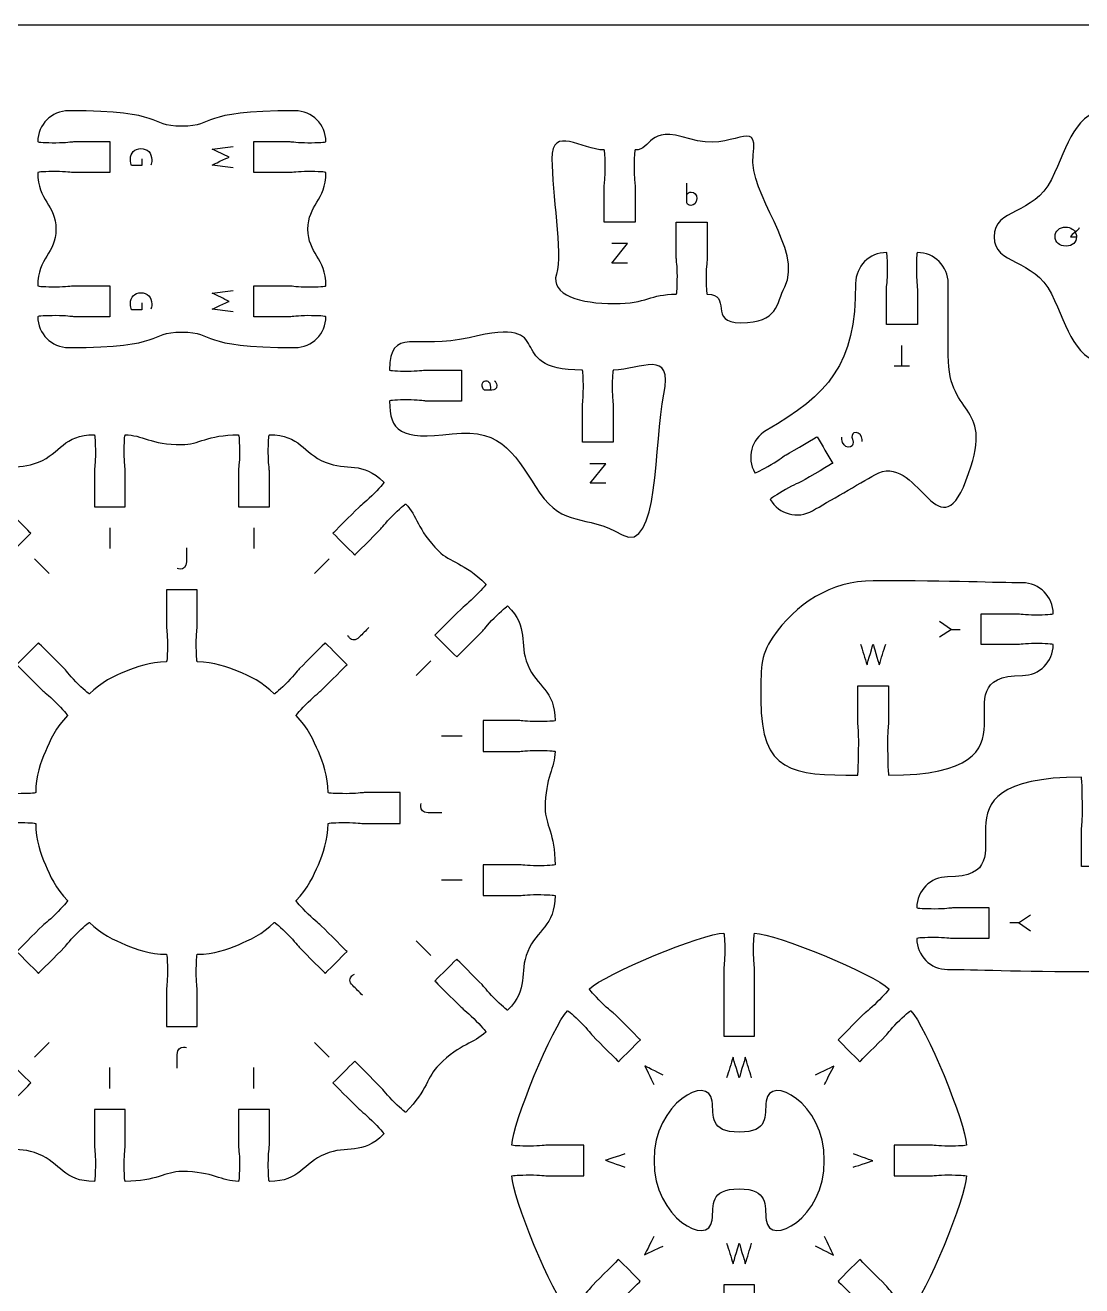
# Model space of a CAD drawing. Extents: x 0 to 300, y 0 to 300.
# Drawn here: x 135.1 to 237.7, y 177.7 to 300.1 of the extents above; entities that cross this region are included whole.
import ezdxf

# ---------------------------------------------------------------- set-up
doc = ezdxf.new("R2010")
doc.units = 0
doc.header["$MEASUREMENT"] = 0
doc.layers.add('DEFAULT', color=7, linetype='CONTINUOUS')

msp = doc.modelspace()

# ---------------------------------------------------------------- linework, layer by layer
at = {"layer": 'DEFAULT', "color": 250}
for points in [[(193.58, 276.98), (192.06, 276.98), (193.58, 278.89), (192.05, 278.89)], [(220.23, 266.97), (220.23, 268.99)], [(220.98, 266.97), (219.48, 266.97)], [(191.45, 255.61), (189.93, 255.61), (191.45, 257.51), (189.92, 257.51)], [(143.27, 251.29), (143.27, 249.27)], [(157.27, 251.29), (157.27, 249.27)], [(135.96, 248.26), (137.39, 246.83)], [(164.57, 248.26), (163.15, 246.83)], [(223.88, 242.23), (225.04, 241.42), (225.9, 241.42)], [(225.04, 241.42), (223.88, 240.65)], [(174.47, 238.36), (173.04, 236.93)], [(177.5, 231.06), (175.48, 231.06)], [(177.5, 217.06), (175.48, 217.06)], [(231.56, 212.9), (232.72, 213.68)], [(232.72, 212.1), (231.56, 212.9), (230.7, 212.9)], [(174.47, 209.75), (173.04, 211.18)], [(135.96, 199.86), (137.39, 201.28)], [(164.57, 199.86), (163.15, 201.28)], [(143.27, 196.83), (143.27, 198.85)], [(157.27, 196.83), (157.27, 198.85)]]:
    msp.add_lwpolyline(points, dxfattribs=at)
at = {"layer": 'DEFAULT', "color": 1}
for points, knots in [([(295, 0.1), (198.33, 0.1), (101.67, 0.1), (5, 0.1), (2.25, 0.1), (0, 2.35), (0, 5.1), (0, 101.77), (0, 198.43), (0, 295.1), (0, 297.85), (2.25, 300.1), (5, 300.1), (101.67, 300.1), (198.33, 300.1), (295, 300.1), (297.75, 300.1), (300, 297.85), (300, 295.1), (300, 198.43), (300, 101.77), (300, 5.1), (300, 2.35), (297.75, 0.1), (295, 0.1)], [0, 0, 0, 0, 822.047, 822.047, 822.047, 823.047, 823.047, 823.047, 1645.094, 1645.094, 1645.094, 1646.094, 1646.094, 1646.094, 2468.141, 2468.141, 2468.141, 2469.141, 2469.141, 2469.141, 3291.188, 3291.188, 3291.188, 3292.188, 3292.188, 3292.188, 3292.188]), ([(246.44, 287.51), (249.6, 285.77), (246.32, 283.75), (246.32, 281.06), (246.32, 281.01), (245.54, 280.96), (244.57, 280.96), (243.61, 280.96), (243, 281.06), (242.82, 281.06), (241.66, 281.06), (240.49, 281.06), (239.32, 281.06), (239.32, 280.06), (239.32, 279.06), (239.32, 278.06), (240.49, 278.06), (241.66, 278.06), (242.82, 278.06), (243, 278.06), (243.61, 278.16), (244.57, 278.16), (245.54, 278.16), (246.32, 278.12), (246.32, 278.06), (246.32, 275.37), (249.6, 273.36), (246.44, 271.61), (243.29, 269.87), (244.87, 266.47), (240.83, 266.97), (236.8, 267.47), (236.48, 270.53), (234.76, 274.02), (233.04, 277.51), (229.18, 276.76), (229.18, 279.56), (229.18, 282.36), (233.04, 281.62), (234.76, 285.1), (236.48, 288.59), (236.8, 291.66), (240.83, 292.16), (244.87, 292.65), (243.29, 289.25), (246.44, 287.51)], [1, 1, 1, 1, 2, 2, 2, 3, 3, 3, 4, 4, 4, 13.92, 13.92, 13.92, 22.42, 22.42, 22.42, 32.34, 32.34, 32.34, 33.34, 33.34, 33.34, 34.34, 34.34, 34.34, 35.34, 35.34, 35.34, 36.34, 36.34, 36.34, 37.34, 37.34, 37.34, 38.34, 38.34, 38.34, 39.34, 39.34, 39.34, 40.34, 40.34, 40.34, 41.34, 41.34, 41.34, 41.34]), ([(139.27, 268.79), (137.61, 268.79), (136.27, 270.13), (136.27, 271.79), (136.27, 271.84), (137.05, 271.89), (138.02, 271.89), (138.99, 271.89), (139.6, 271.79), (139.77, 271.79), (140.94, 271.79), (142.11, 271.79), (143.27, 271.79), (143.27, 272.79), (143.27, 273.79), (143.27, 274.79), (142.11, 274.79), (140.94, 274.79), (139.77, 274.79), (139.6, 274.79), (138.99, 274.69), (138.02, 274.69), (137.05, 274.69), (136.27, 274.74), (136.27, 274.79), (136.27, 277.54), (138.03, 277.92), (138.03, 280.29), (138.03, 282.66), (136.27, 283.04), (136.27, 285.79), (136.27, 285.84), (137.05, 285.89), (138.02, 285.89), (138.99, 285.89), (139.6, 285.79), (139.77, 285.79), (140.94, 285.79), (142.11, 285.79), (143.27, 285.79), (143.27, 286.79), (143.27, 287.79), (143.27, 288.79), (142.11, 288.79), (140.94, 288.79), (139.77, 288.79), (139.6, 288.79), (138.99, 288.69), (138.02, 288.69), (137.05, 288.69), (136.27, 288.73), (136.27, 288.79), (136.27, 290.45), (137.61, 291.79), (139.27, 291.79), (149, 291.79), (146.77, 290.29), (150.27, 290.29), (153.77, 290.29), (151.54, 291.79), (161.27, 291.79), (162.93, 291.79), (164.27, 290.45), (164.27, 288.79), (164.27, 288.73), (163.49, 288.69), (162.52, 288.69), (161.55, 288.69), (160.95, 288.79), (160.77, 288.79), (159.6, 288.79), (158.44, 288.79), (157.27, 288.79), (157.27, 287.79), (157.27, 286.79), (157.27, 285.79), (158.44, 285.79), (159.6, 285.79), (160.77, 285.79), (160.95, 285.79), (161.55, 285.89), (162.52, 285.89), (163.49, 285.89), (164.27, 285.84), (164.27, 285.79), (164.27, 283.04), (162.52, 282.66), (162.52, 280.29), (162.52, 277.92), (164.27, 277.54), (164.27, 274.79), (164.27, 274.73), (163.49, 274.68), (162.52, 274.68), (161.55, 274.68), (160.95, 274.79), (160.77, 274.79), (159.6, 274.79), (158.44, 274.79), (157.27, 274.79), (157.27, 273.79), (157.27, 272.78), (157.27, 271.78), (158.44, 271.78), (159.6, 271.78), (160.77, 271.78), (160.95, 271.78), (161.55, 271.89), (162.52, 271.89), (163.49, 271.89), (164.27, 271.84), (164.27, 271.78), (164.27, 270.13), (162.93, 268.79), (161.27, 268.79), (151.54, 268.79), (153.77, 270.29), (150.27, 270.29), (146.77, 270.29), (149, 268.79), (139.27, 268.79)], [1, 1, 1, 1, 2, 2, 2, 3, 3, 3, 4, 4, 4, 13.92, 13.92, 13.92, 22.42, 22.42, 22.42, 32.34, 32.34, 32.34, 33.34, 33.34, 33.34, 34.34, 34.34, 34.34, 35.34, 35.34, 35.34, 36.34, 36.34, 36.34, 37.34, 37.34, 37.34, 38.34, 38.34, 38.34, 48.26, 48.26, 48.26, 56.76, 56.76, 56.76, 66.68, 66.68, 66.68, 67.68, 67.68, 67.68, 68.68, 68.68, 68.68, 69.68, 69.68, 69.68, 70.68, 70.68, 70.68, 71.68, 71.68, 71.68, 72.68, 72.68, 72.68, 73.68, 73.68, 73.68, 74.68, 74.68, 74.68, 84.6, 84.6, 84.6, 93.11, 93.11, 93.11, 103.03, 103.03, 103.03, 104.03, 104.03, 104.03, 105.03, 105.03, 105.03, 106.03, 106.03, 106.03, 107.03, 107.03, 107.03, 108.03, 108.03, 108.03, 109.03, 109.03, 109.03, 118.95, 118.95, 118.95, 127.46, 127.46, 127.46, 137.38, 137.38, 137.38, 138.38, 138.38, 138.38, 139.38, 139.38, 139.38, 140.38, 140.38, 140.38, 141.38, 141.38, 141.38, 142.38, 142.38, 142.38, 142.38]), ([(186.22, 287.13), (186.22, 290.43), (189.13, 287.98), (191.31, 287.98), (191.36, 287.98), (191.41, 287.19), (191.41, 286.23), (191.41, 285.26), (191.31, 284.65), (191.31, 284.48), (191.31, 283.31), (191.31, 282.14), (191.31, 280.98), (192.31, 280.98), (193.31, 280.98), (194.31, 280.98), (194.31, 282.14), (194.31, 283.31), (194.31, 284.48), (194.31, 284.65), (194.21, 285.26), (194.21, 286.23), (194.21, 287.19), (194.25, 287.98), (194.31, 287.98), (196.01, 287.98), (195.38, 290.43), (199.61, 289.06), (203.85, 287.69), (206.28, 291.37), (205.78, 287.51), (205.28, 283.65), (210.67, 278.34), (208.84, 274.68), (208.04, 273.09), (208.21, 271.19), (204.59, 271.19), (201.31, 271.19), (203.8, 273.98), (201.31, 273.98), (201.25, 273.98), (201.21, 274.76), (201.21, 275.73), (201.21, 276.69), (201.31, 277.3), (201.31, 277.48), (201.31, 278.64), (201.31, 279.81), (201.31, 280.98), (200.31, 280.98), (199.31, 280.98), (198.31, 280.98), (198.31, 279.81), (198.31, 278.64), (198.31, 277.48), (198.31, 277.3), (198.41, 276.69), (198.41, 275.73), (198.41, 274.76), (198.37, 273.98), (198.31, 273.98), (195.75, 273.98), (195.51, 273.06), (192.27, 273.06), (189.03, 273.06), (186.04, 273.87), (186.66, 275.93), (187.28, 277.98), (186.22, 283.83), (186.22, 287.13)], [1, 1, 1, 1, 2, 2, 2, 3, 3, 3, 4, 4, 4, 13.92, 13.92, 13.92, 22.42, 22.42, 22.42, 32.34, 32.34, 32.34, 33.34, 33.34, 33.34, 34.34, 34.34, 34.34, 35.34, 35.34, 35.34, 36.34, 36.34, 36.34, 37.34, 37.34, 37.34, 38.34, 38.34, 38.34, 39.34, 39.34, 39.34, 40.34, 40.34, 40.34, 41.34, 41.34, 41.34, 51.26, 51.26, 51.26, 59.77, 59.77, 59.77, 69.69, 69.69, 69.69, 70.69, 70.69, 70.69, 71.69, 71.69, 71.69, 72.69, 72.69, 72.69, 73.69, 73.69, 73.69, 74.69, 74.69, 74.69, 74.69]), ([(221.63, 276.27), (221.63, 277.24), (221.67, 278.02), (221.73, 278.02), (223.38, 278.02), (224.73, 276.68), (224.73, 275.02), (224.73, 272.69), (224.73, 270.36), (224.73, 268.02), (224.73, 261.64), (229.46, 263.64), (226.45, 255.86), (223.72, 248.76), (221.73, 258.83), (217.6, 256.44), (216.09, 255.56), (213.06, 253.81), (211.54, 252.94), (210.11, 252.11), (208.27, 252.6), (207.44, 254.03), (207.41, 254.08), (208.07, 254.51), (208.91, 255), (209.75, 255.48), (210.32, 255.7), (210.47, 255.79), (211.23, 256.22), (213.5, 257.54), (213.5, 257.54), (213, 258.4), (212.5, 259.27), (212, 260.13), (212, 260.13), (209.73, 258.82), (208.97, 258.38), (208.82, 258.3), (208.34, 257.9), (207.51, 257.42), (206.67, 256.94), (205.97, 256.58), (205.94, 256.63), (205.11, 258.07), (205.6, 259.9), (207.04, 260.73), (213.1, 264.23), (215.73, 267.12), (215.73, 275.02), (215.73, 276.68), (217.07, 278.02), (218.73, 278.02), (218.78, 278.02), (218.83, 277.24), (218.83, 276.27), (218.83, 275.31), (218.73, 274.7), (218.73, 274.52), (218.73, 273.36), (218.73, 272.19), (218.73, 271.02), (219.73, 271.02), (220.73, 271.02), (221.73, 271.02), (221.73, 272.19), (221.73, 273.36), (221.73, 274.52), (221.73, 274.7), (221.63, 275.31), (221.63, 276.27)], [1, 1, 1, 1, 2, 2, 2, 3, 3, 3, 22.85, 22.85, 22.85, 23.85, 23.85, 23.85, 24.85, 24.85, 24.85, 25.85, 25.85, 25.85, 26.85, 26.85, 26.85, 27.85, 27.85, 27.85, 28.85, 28.85, 28.85, 29.85, 29.85, 29.85, 38.353952, 38.353952, 38.353952, 39.353952, 39.353952, 39.353952, 40.353952, 40.353952, 40.353952, 41.353952, 41.353952, 41.353952, 42.353952, 42.353952, 42.353952, 43.353952, 43.353952, 43.353952, 44.353952, 44.353952, 44.353952, 45.353952, 45.353952, 45.353952, 46.353952, 46.353952, 46.353952, 56.273952, 56.273952, 56.273952, 64.773952, 64.773952, 64.773952, 74.693952, 74.693952, 74.693952, 75.693952, 75.693952, 75.693952, 75.693952]), ([(197.09, 264.25), (196.15, 259.7), (196.65, 248.56), (193.04, 250.61), (189.43, 252.67), (187.36, 251.3), (185.05, 254.66), (182.75, 258.02), (181.57, 261.07), (176.53, 260.41), (171.48, 259.76), (170.45, 260.7), (170.45, 263.6), (170.45, 263.66), (171.23, 263.71), (172.2, 263.71), (173.16, 263.71), (173.77, 263.6), (173.95, 263.6), (175.11, 263.6), (176.28, 263.6), (177.44, 263.6), (177.44, 264.6), (177.44, 265.61), (177.44, 266.61), (176.28, 266.61), (175.11, 266.61), (173.95, 266.61), (173.77, 266.61), (173.16, 266.5), (172.2, 266.5), (171.23, 266.5), (170.45, 266.55), (170.45, 266.61), (170.45, 270.91), (173.07, 268.53), (178.19, 269.75), (187.4, 271.95), (180.97, 266.61), (189.18, 266.61), (189.24, 266.61), (189.28, 265.82), (189.28, 264.86), (189.28, 263.89), (189.18, 263.28), (189.18, 263.11), (189.18, 261.94), (189.18, 260.77), (189.18, 259.6), (190.18, 259.6), (191.18, 259.6), (192.18, 259.6), (192.18, 260.77), (192.18, 261.94), (192.18, 263.1), (192.18, 263.28), (192.08, 263.89), (192.08, 264.86), (192.08, 265.82), (192.13, 266.61), (192.18, 266.61), (194.86, 266.61), (198.02, 268.79), (197.09, 264.25)], [1, 1, 1, 1, 2, 2, 2, 3, 3, 3, 4, 4, 4, 5, 5, 5, 6, 6, 6, 7, 7, 7, 16.92, 16.92, 16.92, 25.43, 25.43, 25.43, 35.35, 35.35, 35.35, 36.35, 36.35, 36.35, 37.35, 37.35, 37.35, 38.35, 38.35, 38.35, 39.35, 39.35, 39.35, 40.35, 40.35, 40.35, 41.35, 41.35, 41.35, 51.28, 51.28, 51.28, 59.78, 59.78, 59.78, 69.7, 69.7, 69.7, 70.7, 70.7, 70.7, 71.7, 71.7, 71.7, 72.7, 72.7, 72.7, 72.7]), ([(184.78, 229.66), (183.81, 229.66), (183.2, 229.56), (183.03, 229.56), (181.86, 229.56), (180.7, 229.56), (179.53, 229.56), (179.53, 230.56), (179.53, 231.56), (179.53, 232.56), (180.7, 232.56), (181.86, 232.56), (183.03, 232.56), (183.2, 232.56), (183.81, 232.46), (184.78, 232.46), (185.75, 232.46), (186.53, 232.5), (186.53, 232.56), (186.53, 235.56), (184.75, 235.83), (183.87, 237.97), (182.98, 240.12), (184.04, 241.57), (181.92, 243.69), (181.88, 243.73), (181.3, 243.2), (180.61, 242.52), (179.93, 241.84), (179.57, 241.34), (179.45, 241.21), (178.83, 240.59), (176.97, 238.74), (176.97, 238.74), (176.26, 239.44), (175.56, 240.15), (174.85, 240.86), (174.85, 240.86), (176.71, 242.72), (177.33, 243.33), (177.45, 243.46), (177.95, 243.82), (178.63, 244.5), (179.32, 245.19), (179.84, 245.77), (179.8, 245.81), (177.65, 247.96), (176.37, 247.87), (175.23, 249.02), (173.08, 251.17), (173.16, 252.44), (172.02, 253.59), (171.98, 253.63), (171.4, 253.11), (170.71, 252.42), (170.03, 251.74), (169.67, 251.24), (169.54, 251.11), (168.93, 250.5), (167.07, 248.64), (167.07, 248.64), (166.36, 249.35), (165.66, 250.05), (164.95, 250.76), (164.95, 250.76), (166.8, 252.62), (167.42, 253.24), (167.55, 253.36), (168.05, 253.72), (168.73, 254.4), (169.42, 255.08), (169.94, 255.67), (169.9, 255.71), (167.78, 257.83), (166.33, 256.77), (164.19, 257.66), (162.04, 258.54), (161.77, 260.32), (158.77, 260.32), (158.71, 260.32), (158.67, 259.54), (158.67, 258.57), (158.67, 257.6), (158.77, 256.99), (158.77, 256.82), (158.77, 255.65), (158.77, 254.49), (158.77, 253.32), (157.77, 253.32), (156.77, 253.32), (155.77, 253.32), (155.77, 254.49), (155.77, 255.65), (155.77, 256.82), (155.77, 256.99), (155.87, 257.6), (155.87, 258.57), (155.87, 259.54), (155.82, 260.32), (155.77, 260.32), (152.73, 260.32), (151.89, 259.36), (150.27, 259.36), (147.23, 259.36), (146.39, 260.32), (144.77, 260.32), (144.71, 260.32), (144.67, 259.54), (144.67, 258.57), (144.67, 257.6), (144.77, 256.99), (144.77, 256.82), (144.77, 255.65), (144.77, 254.49), (144.77, 253.32), (143.77, 253.32), (142.77, 253.32), (141.77, 253.32), (141.77, 254.49), (141.77, 255.65), (141.77, 256.82), (141.77, 256.99), (141.87, 257.6), (141.87, 258.57), (141.87, 259.54), (141.82, 260.32), (141.77, 260.32), (138.77, 260.32), (138.5, 258.54), (136.35, 257.66), (134.21, 256.77), (132.76, 257.83), (130.64, 255.71), (130.6, 255.67), (131.12, 255.08), (131.81, 254.4), (132.49, 253.72), (132.99, 253.36), (133.12, 253.24), (133.73, 252.62), (135.59, 250.76), (135.59, 250.76), (134.88, 250.05), (134.18, 249.35), (133.47, 248.64), (133.47, 248.64), (131.61, 250.5), (130.99, 251.11), (130.87, 251.24), (130.51, 251.74), (129.83, 252.42), (129.14, 253.11), (128.56, 253.63), (128.52, 253.59), (126.37, 251.44), (126.45, 250.16), (125.31, 249.02), (123.16, 246.87), (121.88, 246.95), (120.74, 245.81), (120.7, 245.77), (121.22, 245.19), (121.9, 244.5), (122.59, 243.82), (123.09, 243.46), (123.21, 243.33), (123.83, 242.72), (125.69, 240.86), (125.69, 240.86), (124.98, 240.15), (124.27, 239.44), (123.57, 238.74), (123.57, 238.74), (121.71, 240.59), (121.09, 241.21), (120.97, 241.34), (120.61, 241.84), (119.93, 242.52), (119.24, 243.2), (118.66, 243.73), (118.62, 243.69), (116.5, 241.57), (117.56, 240.12), (116.67, 237.97), (115.78, 235.83), (114.01, 235.56), (114.01, 232.56), (114.01, 232.5), (114.79, 232.46), (115.76, 232.46), (116.73, 232.46), (117.33, 232.56), (117.51, 232.56), (118.68, 232.56), (119.84, 232.56), (121.01, 232.56), (121.01, 231.56), (121.01, 230.56), (121.01, 229.56), (119.84, 229.56), (118.68, 229.56), (117.51, 229.56), (117.33, 229.56), (116.73, 229.66), (115.76, 229.66), (114.79, 229.66), (114.01, 229.61), (114.01, 229.56), (114.01, 226.52), (114.97, 225.68), (114.97, 224.06), (114.97, 221.02), (114.01, 220.18), (114.01, 218.56), (114.01, 218.5), (114.79, 218.46), (115.76, 218.46), (116.73, 218.46), (117.33, 218.56), (117.51, 218.56), (118.68, 218.56), (119.84, 218.56), (121.01, 218.56), (121.01, 217.56), (121.01, 216.56), (121.01, 215.56), (119.84, 215.56), (118.68, 215.56), (117.51, 215.56), (117.33, 215.56), (116.73, 215.66), (115.76, 215.66), (114.79, 215.66), (114.01, 215.61), (114.01, 215.56), (114.01, 212.56), (115.78, 212.29), (116.67, 210.14), (117.56, 208), (116.5, 206.55), (118.62, 204.43), (118.66, 204.39), (119.24, 204.91), (119.93, 205.6), (120.61, 206.28), (120.97, 206.78), (121.09, 206.91), (121.71, 207.52), (123.57, 209.38), (123.57, 209.38), (124.27, 208.67), (124.98, 207.97), (125.69, 207.26), (125.69, 207.26), (123.83, 205.4), (123.21, 204.78), (123.09, 204.66), (122.59, 204.3), (121.9, 203.62), (121.22, 202.93), (120.7, 202.35), (120.74, 202.31), (122.89, 200.16), (124.16, 200.24), (125.31, 199.1), (127.46, 196.95), (127.37, 195.67), (128.52, 194.53), (128.56, 194.49), (129.14, 195.01), (129.83, 195.69), (130.51, 196.38), (130.87, 196.88), (130.99, 197), (131.61, 197.62), (133.47, 199.48), (133.47, 199.48), (134.18, 198.77), (134.88, 198.06), (135.59, 197.36), (135.59, 197.36), (133.73, 195.5), (133.12, 194.88), (132.99, 194.76), (132.49, 194.4), (131.81, 193.71), (131.12, 193.03), (130.6, 192.45), (130.64, 192.41), (132.76, 190.29), (134.21, 191.35), (136.35, 190.46), (138.5, 189.57), (138.77, 187.8), (141.77, 187.8), (141.82, 187.8), (141.87, 188.58), (141.87, 189.55), (141.87, 190.52), (141.77, 191.12), (141.77, 191.3), (141.77, 192.47), (141.77, 193.63), (141.77, 194.8), (142.77, 194.8), (143.77, 194.8), (144.77, 194.8), (144.77, 193.63), (144.77, 192.47), (144.77, 191.3), (144.77, 191.12), (144.67, 190.52), (144.67, 189.55), (144.67, 188.58), (144.71, 187.8), (144.77, 187.8), (147.81, 187.8), (148.65, 188.76), (150.27, 188.76), (153.31, 188.76), (154.15, 187.8), (155.77, 187.8), (155.82, 187.8), (155.87, 188.58), (155.87, 189.55), (155.87, 190.52), (155.77, 191.12), (155.77, 191.3), (155.77, 192.47), (155.77, 193.63), (155.77, 194.8), (156.77, 194.8), (157.77, 194.8), (158.77, 194.8), (158.77, 193.63), (158.77, 192.47), (158.77, 191.3), (158.77, 191.12), (158.67, 190.52), (158.67, 189.55), (158.67, 188.58), (158.71, 187.8), (158.77, 187.8), (161.77, 187.8), (162.04, 189.57), (164.19, 190.46), (166.33, 191.35), (167.78, 190.29), (169.9, 192.41), (169.94, 192.45), (169.42, 193.03), (168.73, 193.71), (168.05, 194.4), (167.55, 194.76), (167.42, 194.88), (166.81, 195.5), (164.95, 197.36), (164.95, 197.36), (165.66, 198.06), (166.36, 198.77), (167.07, 199.48), (167.07, 199.48), (168.93, 197.62), (169.54, 197), (169.67, 196.88), (170.03, 196.38), (170.71, 195.69), (171.4, 195.01), (171.98, 194.49), (172.02, 194.53), (174.17, 196.68), (174.08, 197.95), (175.23, 199.1), (177.38, 201.25), (178.66, 201.16), (179.8, 202.31), (179.84, 202.35), (179.32, 202.93), (178.63, 203.62), (177.95, 204.3), (177.45, 204.66), (177.33, 204.78), (176.71, 205.4), (174.85, 207.26), (174.85, 207.26), (175.56, 207.97), (176.26, 208.67), (176.97, 209.38), (176.97, 209.38), (178.83, 207.52), (179.45, 206.91), (179.57, 206.78), (179.93, 206.28), (180.61, 205.6), (181.3, 204.91), (181.88, 204.39), (181.92, 204.43), (184.04, 206.55), (182.98, 208), (183.87, 210.14), (184.75, 212.29), (186.53, 212.56), (186.53, 215.56), (186.53, 215.61), (185.75, 215.66), (184.78, 215.66), (183.81, 215.66), (183.2, 215.56), (183.03, 215.56), (181.86, 215.56), (180.7, 215.56), (179.53, 215.56), (179.53, 216.56), (179.53, 217.56), (179.53, 218.56), (180.7, 218.56), (181.86, 218.56), (183.03, 218.56), (183.2, 218.56), (183.81, 218.46), (184.78, 218.46), (185.75, 218.46), (186.53, 218.5), (186.53, 218.56), (186.53, 221.6), (185.57, 222.44), (185.57, 224.06), (185.57, 227.1), (186.53, 227.94), (186.53, 229.56), (186.53, 229.61), (185.75, 229.66), (184.78, 229.66)], [1, 1, 1, 1, 2, 2, 2, 11.92, 11.92, 11.92, 20.42, 20.42, 20.42, 30.34, 30.34, 30.34, 31.34, 31.34, 31.34, 32.34, 32.34, 32.34, 33.34, 33.34, 33.34, 34.34, 34.34, 34.34, 35.34, 35.34, 35.34, 36.34, 36.34, 36.34, 37.34, 37.34, 37.34, 45.839424, 45.839424, 45.839424, 46.839424, 46.839424, 46.839424, 47.839424, 47.839424, 47.839424, 48.839424, 48.839424, 48.839424, 49.839424, 49.839424, 49.839424, 50.839424, 50.839424, 50.839424, 51.839424, 51.839424, 51.839424, 52.839424, 52.839424, 52.839424, 53.839424, 53.839424, 53.839424, 62.345921, 62.345921, 62.345921, 63.345921, 63.345921, 63.345921, 64.345921, 64.345921, 64.345921, 65.345921, 65.345921, 65.345921, 66.345921, 66.345921, 66.345921, 67.345921, 67.345921, 67.345921, 68.345921, 68.345921, 68.345921, 69.345921, 69.345921, 69.345921, 79.265921, 79.265921, 79.265921, 87.765921, 87.765921, 87.765921, 97.685921, 97.685921, 97.685921, 98.685921, 98.685921, 98.685921, 99.685921, 99.685921, 99.685921, 100.685921, 100.685921, 100.685921, 101.685921, 101.685921, 101.685921, 102.685921, 102.685921, 102.685921, 103.685921, 103.685921, 103.685921, 113.605921, 113.605921, 113.605921, 122.105921, 122.105921, 122.105921, 132.025921, 132.025921, 132.025921, 133.025921, 133.025921, 133.025921, 134.025921, 134.025921, 134.025921, 135.025921, 135.025921, 135.025921, 136.025921, 136.025921, 136.025921, 137.025921, 137.025921, 137.025921, 138.025921, 138.025921, 138.025921, 139.025921, 139.025921, 139.025921, 147.525345, 147.525345, 147.525345, 148.525345, 148.525345, 148.525345, 149.525345, 149.525345, 149.525345, 150.525345, 150.525345, 150.525345, 151.525345, 151.525345, 151.525345, 152.525345, 152.525345, 152.525345, 153.525345, 153.525345, 153.525345, 154.525345, 154.525345, 154.525345, 155.525345, 155.525345, 155.525345, 164.031842, 164.031842, 164.031842, 165.031842, 165.031842, 165.031842, 166.031842, 166.031842, 166.031842, 167.031842, 167.031842, 167.031842, 168.031842, 168.031842, 168.031842, 169.031842, 169.031842, 169.031842, 170.031842, 170.031842, 170.031842, 171.031842, 171.031842, 171.031842, 180.951842, 180.951842, 180.951842, 189.451842, 189.451842, 189.451842, 199.371842, 199.371842, 199.371842, 200.371842, 200.371842, 200.371842, 201.371842, 201.371842, 201.371842, 202.371842, 202.371842, 202.371842, 203.371842, 203.371842, 203.371842, 204.371842, 204.371842, 204.371842, 205.371842, 205.371842, 205.371842, 215.291842, 215.291842, 215.291842, 223.801842, 223.801842, 223.801842, 233.721842, 233.721842, 233.721842, 234.721842, 234.721842, 234.721842, 235.721842, 235.721842, 235.721842, 236.721842, 236.721842, 236.721842, 237.721842, 237.721842, 237.721842, 238.721842, 238.721842, 238.721842, 239.721842, 239.721842, 239.721842, 240.721842, 240.721842, 240.721842, 249.22834, 249.22834, 249.22834, 250.22834, 250.22834, 250.22834, 251.22834, 251.22834, 251.22834, 252.22834, 252.22834, 252.22834, 253.22834, 253.22834, 253.22834, 254.22834, 254.22834, 254.22834, 255.22834, 255.22834, 255.22834, 256.22834, 256.22834, 256.22834, 257.22834, 257.22834, 257.22834, 265.734837, 265.734837, 265.734837, 266.734837, 266.734837, 266.734837, 267.734837, 267.734837, 267.734837, 268.734837, 268.734837, 268.734837, 269.734837, 269.734837, 269.734837, 270.734837, 270.734837, 270.734837, 271.734837, 271.734837, 271.734837, 272.734837, 272.734837, 272.734837, 282.654837, 282.654837, 282.654837, 291.154837, 291.154837, 291.154837, 301.074837, 301.074837, 301.074837, 302.074837, 302.074837, 302.074837, 303.074837, 303.074837, 303.074837, 304.074837, 304.074837, 304.074837, 305.074837, 305.074837, 305.074837, 306.074837, 306.074837, 306.074837, 307.074837, 307.074837, 307.074837, 316.994837, 316.994837, 316.994837, 325.494837, 325.494837, 325.494837, 335.414837, 335.414837, 335.414837, 336.414837, 336.414837, 336.414837, 337.414837, 337.414837, 337.414837, 338.414837, 338.414837, 338.414837, 339.414837, 339.414837, 339.414837, 340.414837, 340.414837, 340.414837, 341.414837, 341.414837, 341.414837, 342.414837, 342.414837, 342.414837, 350.928403, 350.928403, 350.928403, 351.928403, 351.928403, 351.928403, 352.928403, 352.928403, 352.928403, 353.928403, 353.928403, 353.928403, 354.928403, 354.928403, 354.928403, 355.928403, 355.928403, 355.928403, 356.928403, 356.928403, 356.928403, 357.928403, 357.928403, 357.928403, 358.928403, 358.928403, 358.928403, 367.427826, 367.427826, 367.427826, 368.427826, 368.427826, 368.427826, 369.427826, 369.427826, 369.427826, 370.427826, 370.427826, 370.427826, 371.427826, 371.427826, 371.427826, 372.427826, 372.427826, 372.427826, 373.427826, 373.427826, 373.427826, 374.427826, 374.427826, 374.427826, 384.347826, 384.347826, 384.347826, 392.857826, 392.857826, 392.857826, 402.777826, 402.777826, 402.777826, 403.777826, 403.777826, 403.777826, 404.777826, 404.777826, 404.777826, 405.777826, 405.777826, 405.777826, 406.777826, 406.777826, 406.777826, 407.777826, 407.777826, 407.777826, 407.777826]), ([(217.44, 246.14), (225.44, 246.14), (229.34, 245.94), (231.93, 245.94), (233.59, 245.94), (234.93, 244.6), (234.93, 242.94), (234.93, 242.88), (234.15, 242.84), (233.18, 242.84), (232.21, 242.84), (231.6, 242.94), (231.43, 242.94), (230.26, 242.94), (229.1, 242.94), (227.93, 242.94), (227.93, 241.94), (227.93, 240.94), (227.93, 239.94), (229.1, 239.94), (230.26, 239.94), (231.43, 239.94), (231.6, 239.94), (232.21, 240.04), (233.18, 240.04), (234.15, 240.04), (234.93, 239.99), (234.93, 239.94), (234.93, 238.28), (233.59, 236.94), (231.93, 236.94), (223.08, 236.94), (235.28, 227.26), (218.93, 227.26), (218.87, 227.34), (218.83, 229.73), (218.83, 230.68), (218.83, 231.65), (218.93, 232.26), (218.93, 232.43), (218.93, 233.6), (218.93, 234.77), (218.93, 235.93), (217.93, 235.93), (216.93, 235.93), (215.93, 235.93), (215.93, 234.77), (215.93, 233.6), (215.93, 232.43), (215.93, 232.26), (216.03, 231.65), (216.03, 230.68), (216.03, 229.72), (215.98, 227.26), (215.93, 227.26), (209.57, 227.26), (206.53, 227.46), (206.53, 234.56), (206.53, 237.56), (206.41, 238.76), (207.69, 240.65), (209.88, 243.88), (213.31, 246.14), (217.44, 246.14)], [1, 1, 1, 1, 2, 2, 2, 3, 3, 3, 4, 4, 4, 5, 5, 5, 14.92, 14.92, 14.92, 23.42, 23.42, 23.42, 33.34, 33.34, 33.34, 34.34, 34.34, 34.34, 35.34, 35.34, 35.34, 36.34, 36.34, 36.34, 37.34, 37.34, 37.34, 38.34, 38.34, 38.34, 39.34, 39.34, 39.34, 49.26, 49.26, 49.26, 57.76, 57.76, 57.76, 67.68, 67.68, 67.68, 68.68, 68.68, 68.68, 69.68, 69.68, 69.68, 70.68, 70.68, 70.68, 71.68, 71.68, 71.68, 72.68, 72.68, 72.68, 72.68]), ([(171.47, 222.56), (170.3, 222.56), (169.14, 222.56), (167.97, 222.56), (167.79, 222.56), (167.19, 222.66), (166.22, 222.66), (165.25, 222.66), (164.47, 222.61), (164.47, 222.56), (164.47, 220.96), (163.97, 219.61), (163.53, 218.56), (163.1, 217.51), (162.5, 216.21), (161.37, 215.08), (161.33, 215.04), (161.85, 214.46), (162.54, 213.77), (163.22, 213.09), (163.72, 212.73), (163.85, 212.6), (164.46, 211.99), (166.32, 210.13), (166.32, 210.13), (165.61, 209.42), (164.91, 208.71), (164.2, 208.01), (164.2, 208.01), (162.34, 209.86), (161.73, 210.48), (161.6, 210.61), (161.24, 211.11), (160.56, 211.79), (159.87, 212.47), (159.29, 212.99), (159.25, 212.96), (158.12, 211.83), (156.82, 211.23), (155.76, 210.79), (154.71, 210.36), (153.37, 209.86), (151.77, 209.86), (151.71, 209.86), (151.67, 209.08), (151.67, 208.11), (151.67, 207.14), (151.77, 206.53), (151.77, 206.36), (151.77, 205.19), (151.77, 204.03), (151.77, 202.86), (150.77, 202.86), (149.77, 202.86), (148.77, 202.86), (148.77, 204.03), (148.77, 205.19), (148.77, 206.36), (148.77, 206.53), (148.87, 207.14), (148.87, 208.11), (148.87, 209.08), (148.83, 209.86), (148.77, 209.86), (147.17, 209.86), (145.83, 210.36), (144.78, 210.79), (143.72, 211.23), (142.42, 211.83), (141.29, 212.96), (141.25, 212.99), (140.67, 212.47), (139.98, 211.79), (139.3, 211.11), (138.94, 210.61), (138.81, 210.48), (138.2, 209.86), (136.34, 208.01), (136.34, 208.01), (135.63, 208.71), (134.93, 209.42), (134.22, 210.13), (134.22, 210.13), (136.08, 211.99), (136.69, 212.6), (136.82, 212.73), (137.32, 213.09), (138, 213.77), (138.69, 214.46), (139.21, 215.04), (139.17, 215.08), (138.04, 216.21), (137.44, 217.51), (137.01, 218.56), (136.57, 219.61), (136.07, 220.96), (136.07, 222.56), (136.07, 222.61), (135.29, 222.66), (134.32, 222.66), (133.35, 222.66), (132.75, 222.56), (132.57, 222.56), (131.4, 222.56), (130.24, 222.56), (129.07, 222.56), (129.07, 223.56), (129.07, 224.56), (129.07, 225.56), (130.24, 225.56), (131.4, 225.56), (132.57, 225.56), (132.75, 225.56), (133.35, 225.46), (134.32, 225.46), (135.29, 225.46), (136.07, 225.5), (136.07, 225.56), (136.07, 227.16), (136.57, 228.5), (137.01, 229.55), (137.44, 230.6), (138.04, 231.91), (139.17, 233.04), (139.21, 233.08), (138.69, 233.66), (138, 234.35), (137.32, 235.03), (136.82, 235.39), (136.69, 235.51), (136.08, 236.13), (134.22, 237.99), (134.22, 237.99), (134.93, 238.7), (135.63, 239.4), (136.34, 240.11), (136.34, 240.11), (138.2, 238.25), (138.81, 237.64), (138.94, 237.51), (139.3, 237.01), (139.98, 236.33), (140.67, 235.64), (141.25, 235.12), (141.29, 235.16), (142.42, 236.29), (143.72, 236.89), (144.78, 237.32), (145.83, 237.76), (147.17, 238.26), (148.77, 238.26), (148.83, 238.26), (148.87, 239.04), (148.87, 240.01), (148.87, 240.98), (148.77, 241.58), (148.77, 241.76), (148.77, 242.92), (148.77, 244.09), (148.77, 245.26), (149.77, 245.26), (150.77, 245.26), (151.77, 245.26), (151.77, 244.09), (151.77, 242.92), (151.77, 241.76), (151.77, 241.58), (151.67, 240.98), (151.67, 240.01), (151.67, 239.04), (151.71, 238.26), (151.77, 238.26), (153.37, 238.26), (154.71, 237.76), (155.76, 237.32), (156.82, 236.89), (158.12, 236.29), (159.25, 235.16), (159.29, 235.12), (159.87, 235.64), (160.56, 236.33), (161.24, 237.01), (161.6, 237.51), (161.73, 237.64), (162.34, 238.25), (164.2, 240.11), (164.2, 240.11), (164.91, 239.4), (165.61, 238.7), (166.32, 237.99), (166.32, 237.99), (164.46, 236.13), (163.85, 235.51), (163.72, 235.39), (163.22, 235.03), (162.54, 234.35), (161.85, 233.66), (161.33, 233.08), (161.37, 233.04), (162.5, 231.91), (163.1, 230.6), (163.53, 229.55), (163.97, 228.5), (164.47, 227.16), (164.47, 225.56), (164.47, 225.5), (165.25, 225.46), (166.22, 225.46), (167.19, 225.46), (167.79, 225.56), (167.97, 225.56), (169.14, 225.56), (170.3, 225.56), (171.47, 225.56), (171.47, 224.56), (171.47, 223.56), (171.47, 222.56)], [8.5, 8.5, 8.5, 8.5, 18.42, 18.42, 18.42, 19.42, 19.42, 19.42, 20.42, 20.42, 20.42, 21.42, 21.42, 21.42, 22.42, 22.42, 22.42, 23.42, 23.42, 23.42, 24.42, 24.42, 24.42, 25.42, 25.42, 25.42, 33.926498, 33.926498, 33.926498, 34.926498, 34.926498, 34.926498, 35.926498, 35.926498, 35.926498, 36.926498, 36.926498, 36.926498, 37.926498, 37.926498, 37.926498, 38.926498, 38.926498, 38.926498, 39.926498, 39.926498, 39.926498, 40.926498, 40.926498, 40.926498, 50.846498, 50.846498, 50.846498, 59.356498, 59.356498, 59.356498, 69.276498, 69.276498, 69.276498, 70.276498, 70.276498, 70.276498, 71.276498, 71.276498, 71.276498, 72.276498, 72.276498, 72.276498, 73.276498, 73.276498, 73.276498, 74.276498, 74.276498, 74.276498, 75.276498, 75.276498, 75.276498, 76.276498, 76.276498, 76.276498, 84.782995, 84.782995, 84.782995, 85.782995, 85.782995, 85.782995, 86.782995, 86.782995, 86.782995, 87.782995, 87.782995, 87.782995, 88.782995, 88.782995, 88.782995, 89.782995, 89.782995, 89.782995, 90.782995, 90.782995, 90.782995, 91.782995, 91.782995, 91.782995, 101.702995, 101.702995, 101.702995, 110.202995, 110.202995, 110.202995, 120.122995, 120.122995, 120.122995, 121.122995, 121.122995, 121.122995, 122.122995, 122.122995, 122.122995, 123.122995, 123.122995, 123.122995, 124.122995, 124.122995, 124.122995, 125.122995, 125.122995, 125.122995, 126.122995, 126.122995, 126.122995, 127.122995, 127.122995, 127.122995, 135.622419, 135.622419, 135.622419, 136.622419, 136.622419, 136.622419, 137.622419, 137.622419, 137.622419, 138.622419, 138.622419, 138.622419, 139.622419, 139.622419, 139.622419, 140.622419, 140.622419, 140.622419, 141.622419, 141.622419, 141.622419, 142.622419, 142.622419, 142.622419, 152.552419, 152.552419, 152.552419, 161.062419, 161.062419, 161.062419, 170.992419, 170.992419, 170.992419, 171.992419, 171.992419, 171.992419, 172.992419, 172.992419, 172.992419, 173.992419, 173.992419, 173.992419, 174.992419, 174.992419, 174.992419, 175.992419, 175.992419, 175.992419, 176.992419, 176.992419, 176.992419, 177.992419, 177.992419, 177.992419, 186.491842, 186.491842, 186.491842, 187.491842, 187.491842, 187.491842, 188.491842, 188.491842, 188.491842, 189.491842, 189.491842, 189.491842, 190.491842, 190.491842, 190.491842, 191.491842, 191.491842, 191.491842, 192.491842, 192.491842, 192.491842, 193.491842, 193.491842, 193.491842, 203.411842, 203.411842, 203.411842, 211.911842, 211.911842, 211.911842, 211.911842]), ([(239.16, 208.18), (231.16, 208.18), (227.26, 208.39), (224.67, 208.39), (223.01, 208.39), (221.67, 209.73), (221.67, 211.39), (221.67, 211.44), (222.45, 211.49), (223.42, 211.49), (224.39, 211.49), (225, 211.39), (225.17, 211.39), (226.34, 211.39), (227.5, 211.39), (228.67, 211.39), (228.67, 212.39), (228.67, 213.39), (228.67, 214.39), (227.5, 214.39), (226.34, 214.39), (225.17, 214.39), (225, 214.39), (224.39, 214.29), (223.42, 214.29), (222.45, 214.29), (221.67, 214.33), (221.67, 214.39), (221.67, 216.04), (223.01, 217.38), (224.67, 217.38), (233.52, 217.38), (221.32, 227.06), (237.67, 227.06), (237.73, 226.99), (237.77, 224.59), (237.77, 223.64), (237.77, 222.67), (237.67, 222.07), (237.67, 221.89), (237.67, 220.72), (237.67, 219.56), (237.67, 218.39), (238.67, 218.39), (239.67, 218.39), (240.67, 218.39), (240.67, 219.56), (240.67, 220.72), (240.67, 221.89), (240.67, 222.07), (240.57, 222.67), (240.57, 223.64), (240.57, 224.61), (240.62, 227.07), (240.67, 227.07), (247.03, 227.07), (250.07, 226.86), (250.07, 219.77), (250.07, 216.76), (250.19, 215.56), (248.91, 213.67), (246.72, 210.45), (243.29, 208.18), (239.16, 208.18)], [1, 1, 1, 1, 2, 2, 2, 3, 3, 3, 4, 4, 4, 5, 5, 5, 14.92, 14.92, 14.92, 23.42, 23.42, 23.42, 33.34, 33.34, 33.34, 34.34, 34.34, 34.34, 35.34, 35.34, 35.34, 36.34, 36.34, 36.34, 37.34, 37.34, 37.34, 38.34, 38.34, 38.34, 39.34, 39.34, 39.34, 49.26, 49.26, 49.26, 57.76, 57.76, 57.76, 67.68, 67.68, 67.68, 68.68, 68.68, 68.68, 69.68, 69.68, 69.68, 70.68, 70.68, 70.68, 71.68, 71.68, 71.68, 72.68, 72.68, 72.68, 72.68]), ([(222.99, 188.33), (221.83, 188.33), (220.66, 188.33), (219.49, 188.33), (219.49, 189.33), (219.49, 190.33), (219.49, 191.33), (219.49, 191.33), (222.11, 191.33), (222.99, 191.33), (223.17, 191.33), (223.77, 191.23), (224.74, 191.23), (225.71, 191.23), (226.49, 191.27), (226.49, 191.33), (226.49, 193.33), (222.5, 202.97), (221.09, 204.38), (221.05, 204.42), (220.46, 203.9), (219.78, 203.22), (219.09, 202.53), (218.74, 202.03), (218.61, 201.91), (217.99, 201.29), (216.14, 199.43), (216.14, 199.43), (215.43, 200.14), (214.72, 200.84), (214.02, 201.55), (214.02, 201.55), (215.87, 203.41), (216.49, 204.03), (216.61, 204.15), (217.12, 204.51), (217.8, 205.2), (218.48, 205.88), (219, 206.46), (218.96, 206.5), (217.55, 207.92), (207.92, 211.9), (205.92, 211.9), (205.86, 211.9), (205.81, 211.13), (205.81, 210.16), (205.81, 209.19), (205.92, 208.58), (205.91, 208.41), (205.92, 207.53), (205.92, 201.91), (205.92, 201.91), (204.91, 201.91), (203.91, 201.91), (202.91, 201.91), (202.91, 201.91), (202.91, 207.53), (202.92, 208.41), (202.92, 208.58), (203.02, 209.19), (203.02, 210.16), (203.02, 211.13), (202.97, 211.91), (202.92, 211.91), (200.92, 211.91), (191.28, 207.91), (189.86, 206.5), (189.83, 206.46), (190.35, 205.88), (191.03, 205.19), (191.72, 204.51), (192.21, 204.15), (192.34, 204.03), (192.96, 203.41), (194.82, 201.55), (194.82, 201.55), (194.11, 200.84), (193.4, 200.14), (192.69, 199.43), (192.69, 199.43), (190.84, 201.28), (190.22, 201.91), (190.09, 202.03), (189.74, 202.53), (189.05, 203.21), (188.37, 203.9), (187.78, 204.42), (187.74, 204.38), (186.33, 202.97), (182.34, 193.33), (182.34, 191.33), (182.34, 191.27), (183.12, 191.23), (184.09, 191.23), (185.06, 191.23), (185.66, 191.33), (185.84, 191.33), (186.71, 191.33), (189.34, 191.33), (189.34, 191.33), (189.34, 190.33), (189.34, 189.33), (189.34, 188.33), (189.34, 188.33), (186.71, 188.33), (185.84, 188.33), (185.66, 188.33), (185.05, 188.43), (184.09, 188.43), (183.12, 188.43), (182.34, 188.39), (182.34, 188.33), (182.34, 186.33), (186.33, 176.69), (187.74, 175.28), (187.78, 175.24), (188.37, 175.76), (189.05, 176.45), (189.73, 177.13), (190.09, 177.63), (190.22, 177.76), (190.84, 178.37), (192.69, 180.23), (192.69, 180.23), (193.4, 179.52), (194.11, 178.81), (194.81, 178.11), (194.81, 178.11), (192.96, 176.25), (192.34, 175.63), (192.21, 175.51), (191.72, 175.15), (191.03, 174.46), (190.35, 173.78), (189.83, 173.2), (189.86, 173.16), (191.28, 171.74), (200.92, 167.75), (202.92, 167.75), (202.97, 167.75), (203.02, 168.53), (203.02, 169.5), (203.02, 170.47), (202.91, 171.08), (202.91, 171.25), (202.91, 173.42), (202.91, 175.58), (202.91, 177.75), (203.91, 177.75), (204.91, 177.75), (205.92, 177.75), (205.92, 175.59), (205.92, 173.42), (205.92, 171.25), (205.92, 171.08), (205.82, 170.47), (205.81, 169.5), (205.81, 168.54), (205.86, 167.75), (205.91, 167.75), (207.91, 167.75), (217.55, 171.74), (218.96, 173.16), (219, 173.2), (218.48, 173.78), (217.8, 174.47), (217.12, 175.15), (216.61, 175.51), (216.49, 175.63), (215.87, 176.25), (214.02, 178.11), (214.02, 178.11), (214.72, 178.82), (215.43, 179.52), (216.14, 180.23), (216.14, 180.23), (217.99, 178.37), (218.61, 177.75), (218.74, 177.63), (219.1, 177.13), (219.78, 176.45), (220.46, 175.76), (221.05, 175.24), (221.08, 175.28), (222.5, 176.69), (226.49, 186.33), (226.49, 188.33), (226.49, 188.39), (225.71, 188.43), (224.74, 188.43), (223.78, 188.43), (223.17, 188.33), (222.99, 188.33)], [1, 1, 1, 1, 10.93, 10.93, 10.93, 19.430006, 19.430006, 19.430006, 20.430006, 20.430006, 20.430006, 21.430006, 21.430006, 21.430006, 22.430006, 22.430006, 22.430006, 23.430006, 23.430006, 23.430006, 24.430006, 24.430006, 24.430006, 25.430006, 25.430006, 25.430006, 26.430006, 26.430006, 26.430006, 34.936503, 34.936503, 34.936503, 35.936503, 35.936503, 35.936503, 36.936503, 36.936503, 36.936503, 37.936503, 37.936503, 37.936503, 38.936503, 38.936503, 38.936503, 39.936503, 39.936503, 39.936503, 40.936503, 40.936503, 40.936503, 41.936503, 41.936503, 41.936503, 50.446503, 50.446503, 50.446503, 51.446503, 51.446503, 51.446503, 52.446503, 52.446503, 52.446503, 53.446503, 53.446503, 53.446503, 54.446503, 54.446503, 54.446503, 55.446503, 55.446503, 55.446503, 56.446503, 56.446503, 56.446503, 57.446503, 57.446503, 57.446503, 65.953001, 65.953001, 65.953001, 66.953001, 66.953001, 66.953001, 67.953001, 67.953001, 67.953001, 68.953001, 68.953001, 68.953001, 69.953001, 69.953001, 69.953001, 70.953001, 70.953001, 70.953001, 71.953001, 71.953001, 71.953001, 72.953001, 72.953001, 72.953001, 81.463001, 81.463001, 81.463001, 82.463001, 82.463001, 82.463001, 83.463001, 83.463001, 83.463001, 84.463001, 84.463001, 84.463001, 85.463001, 85.463001, 85.463001, 86.463001, 86.463001, 86.463001, 87.463001, 87.463001, 87.463001, 88.463001, 88.463001, 88.463001, 96.955356, 96.955356, 96.955356, 97.955356, 97.955356, 97.955356, 98.955356, 98.955356, 98.955356, 99.955356, 99.955356, 99.955356, 100.955356, 100.955356, 100.955356, 101.955356, 101.955356, 101.955356, 102.955356, 102.955356, 102.955356, 121.379356, 121.379356, 121.379356, 129.889362, 129.889362, 129.889362, 148.323362, 148.323362, 148.323362, 149.323362, 149.323362, 149.323362, 150.323362, 150.323362, 150.323362, 151.323362, 151.323362, 151.323362, 152.323362, 152.323362, 152.323362, 153.323362, 153.323362, 153.323362, 154.323362, 154.323362, 154.323362, 162.82986, 162.82986, 162.82986, 163.82986, 163.82986, 163.82986, 164.82986, 164.82986, 164.82986, 165.82986, 165.82986, 165.82986, 166.82986, 166.82986, 166.82986, 167.82986, 167.82986, 167.82986, 168.82986, 168.82986, 168.82986, 168.82986]), ([(207.04, 184.05), (206.87, 185.51), (207.31, 187.07), (204.41, 187.07), (201.51, 187.07), (201.96, 185.51), (201.79, 184.05), (201.48, 181.39), (196.1, 184.18), (196.15, 189.83), (196.1, 195.48), (201.48, 198.27), (201.79, 195.6), (201.96, 194.14), (201.52, 192.59), (204.42, 192.59), (207.32, 192.59), (206.87, 194.14), (207.04, 195.6), (207.35, 198.27), (212.73, 195.48), (212.69, 189.83), (212.73, 184.18), (207.35, 181.39), (207.04, 184.05)], [1, 1, 1, 1, 2, 2, 2, 3, 3, 3, 4, 4, 4, 5, 5, 5, 6, 6, 6, 7, 7, 7, 8, 8, 8, 9, 9, 9, 9])]:
    msp.add_open_spline(points, degree=3, knots=knots, dxfattribs=at)
at = {"layer": 'DEFAULT', "color": 250}
for points, knots in [([(146.37, 287.13), (146.37, 286.9), (146.37, 286.68), (146.37, 286.46), (146.04, 286.46), (145.72, 286.46), (145.39, 286.46), (145.35, 286.58), (145.28, 286.81), (145.28, 287.08), (145.28, 287.39), (145.36, 287.64), (145.55, 287.84), (145.72, 288.01), (145.99, 288.12), (146.3, 288.12), (146.91, 288.12), (147.35, 287.7), (147.35, 287.02), (147.35, 286.79), (147.3, 286.61), (147.25, 286.52)], [0, 0, 0, 0, 1.887, 1.887, 1.887, 4.641, 4.641, 4.641, 5.641, 5.641, 5.641, 6.641, 6.641, 6.641, 7.641, 7.641, 7.641, 8.641, 8.641, 8.641, 9.641, 9.641, 9.641, 9.641]), ([(155.24, 286.25), (154.57, 286.34), (153.89, 286.43), (153.22, 286.52), (153.22, 286.52), (154.67, 287.23), (154.88, 287.28), (154.32, 287.54), (153.77, 287.81), (153.22, 288.07), (153.89, 288.15), (154.57, 288.24), (155.24, 288.32)], [0, 0, 0, 0, 5.778666, 5.778666, 5.778666, 6.778666, 6.778666, 6.778666, 11.992102, 11.992102, 11.992102, 17.763104, 17.763104, 17.763104, 17.763104]), ([(199.32, 283.67), (199.4, 283.8), (199.55, 283.89), (199.76, 283.89), (200.08, 283.89), (200.3, 283.64), (200.3, 283.26), (200.3, 282.82), (200.01, 282.6), (199.72, 282.6), (199.54, 282.6), (199.41, 282.67), (199.32, 282.84), (199.32, 282.94), (199.32, 284.77), (199.32, 284.77)], [0, 0, 0, 0, 1.003, 1.003, 1.003, 2.006, 2.006, 2.006, 3.009, 3.009, 3.009, 4.012, 4.012, 4.012, 5.015, 5.015, 5.015, 5.015]), ([(237.46, 280.43), (237.39, 280.15), (236.68, 279.8), (236.6, 279.56), (236.58, 279.52), (237.19, 279.57), (237.19, 279.53), (237.18, 279.05), (236.82, 278.64), (236.17, 278.64), (235.52, 278.64), (235.11, 279.03), (235.11, 279.58), (235.11, 280.13), (235.53, 280.49), (236.13, 280.49), (236.65, 280.49), (237.02, 280.17), (237.1, 279.94), (237.19, 279.71), (237.2, 279.56), (237.2, 279.56)], [0, 0, 0, 0, 1, 1, 1, 2, 2, 2, 3, 3, 3, 4, 4, 4, 5, 5, 5, 6, 6, 6, 7, 7, 7, 7]), ([(155.24, 272.25), (154.57, 272.34), (153.89, 272.43), (153.22, 272.52), (153.22, 272.52), (154.67, 273.22), (154.88, 273.27), (154.32, 273.54), (153.77, 273.81), (153.22, 274.07), (153.89, 274.15), (154.57, 274.23), (155.24, 274.32)], [0, 0, 0, 0, 5.778666, 5.778666, 5.778666, 6.778666, 6.778666, 6.778666, 11.992102, 11.992102, 11.992102, 17.763104, 17.763104, 17.763104, 17.763104]), ([(146.37, 273.12), (146.37, 272.9), (146.37, 272.68), (146.37, 272.46), (146.04, 272.46), (145.72, 272.46), (145.39, 272.46), (145.35, 272.58), (145.28, 272.81), (145.28, 273.08), (145.28, 273.38), (145.36, 273.64), (145.55, 273.83), (145.72, 274.01), (145.99, 274.12), (146.3, 274.12), (146.91, 274.11), (147.35, 273.7), (147.35, 273.02), (147.35, 272.79), (147.3, 272.61), (147.25, 272.52)], [0, 0, 0, 0, 1.887, 1.887, 1.887, 4.641, 4.641, 4.641, 5.641, 5.641, 5.641, 6.641, 6.641, 6.641, 7.641, 7.641, 7.641, 8.641, 8.641, 8.641, 9.641, 9.641, 9.641, 9.641]), ([(180.61, 265.56), (180.73, 265.56), (180.86, 265.31), (180.86, 265.13), (180.86, 264.74), (180.66, 264.65), (180.37, 264.65), (180.37, 264.65), (179.78, 264.67), (179.68, 264.65), (179.53, 264.65), (179.44, 265.02), (179.44, 265.19), (179.44, 265.43), (179.61, 265.55), (179.78, 265.55), (180.07, 265.55), (180.32, 265.45), (180.22, 264.65)], [0, 0, 0, 0, 1, 1, 1, 2, 2, 2, 3, 3, 3, 4, 4, 4, 5, 5, 5, 6, 6, 6, 6]), ([(216.35, 259.66), (216.37, 259.78), (216.36, 259.95), (216.3, 260.12), (216.15, 260.48), (215.84, 260.62), (215.57, 260.51), (215.36, 260.43), (215.32, 260.13), (215.42, 259.88), (215.58, 259.48), (215.47, 259.25), (215.22, 259.15), (214.92, 259.03), (214.62, 259.18), (214.46, 259.58), (214.39, 259.77), (214.37, 259.96), (214.39, 260.1)], [0, 0, 0, 0, 1, 1, 1, 2, 2, 2, 3, 3, 3, 4, 4, 4, 5, 5, 5, 6, 6, 6, 6]), ([(150.72, 249.33), (150.72, 248.88), (150.72, 248.43), (150.72, 247.98), (150.72, 247.44), (150.45, 247.27), (150.1, 247.27), (150.01, 247.27), (149.89, 247.3), (149.83, 247.32)], [0, 0, 0, 0, 3.833, 3.833, 3.833, 4.833, 4.833, 4.833, 5.833, 5.833, 5.833, 5.833]), ([(168.45, 241.61), (168.14, 241.29), (167.82, 240.98), (167.5, 240.66), (167.12, 240.28), (166.82, 240.35), (166.57, 240.59), (166.5, 240.66), (166.43, 240.76), (166.41, 240.82)], [0, 0, 0, 0, 3.832519, 3.832519, 3.832519, 4.832519, 4.832519, 4.832519, 5.832519, 5.832519, 5.832519, 5.832519]), ([(216.21, 239.99), (216.42, 239.31), (216.63, 238.64), (216.84, 237.96), (216.91, 238.22), (217.43, 239.99), (217.43, 239.99), (217.43, 239.99), (217.95, 238.22), (218.02, 237.96), (218.23, 238.64), (218.44, 239.31), (218.65, 239.99)], [0, 0, 0, 0, 6.000044, 6.000044, 6.000044, 7.000044, 7.000044, 7.000044, 8.000044, 8.000044, 8.000044, 13.999791, 13.999791, 13.999791, 13.999791]), ([(175.54, 223.61), (175.09, 223.61), (174.64, 223.61), (174.19, 223.61), (173.65, 223.61), (173.49, 223.88), (173.49, 224.23), (173.49, 224.32), (173.51, 224.44), (173.53, 224.5)], [0, 0, 0, 0, 3.833, 3.833, 3.833, 4.833, 4.833, 4.833, 5.833, 5.833, 5.833, 5.833]), ([(167.82, 205.88), (167.51, 206.2), (167.19, 206.51), (166.87, 206.83), (166.49, 207.21), (166.56, 207.52), (166.8, 207.76), (166.87, 207.83), (166.97, 207.9), (167.04, 207.92)], [0, 0, 0, 0, 3.832519, 3.832519, 3.832519, 4.832519, 4.832519, 4.832519, 5.832519, 5.832519, 5.832519, 5.832519]), ([(149.83, 198.79), (149.83, 199.24), (149.83, 199.69), (149.83, 200.14), (149.83, 200.68), (150.09, 200.84), (150.44, 200.84), (150.53, 200.84), (150.65, 200.82), (150.72, 200.8)], [0, 0, 0, 0, 3.833, 3.833, 3.833, 4.833, 4.833, 4.833, 5.833, 5.833, 5.833, 5.833]), ([(205.63, 197.85), (205.42, 198.53), (205.21, 199.2), (205.01, 199.87), (204.94, 199.62), (204.42, 197.85), (204.42, 197.85), (204.42, 197.85), (203.89, 199.62), (203.82, 199.87), (203.62, 199.2), (203.41, 198.53), (203.2, 197.85)], [0, 0, 0, 0, 5.999089, 5.999089, 5.999089, 6.999089, 6.999089, 6.999089, 7.999089, 7.999089, 7.999089, 13.997882, 13.997882, 13.997882, 13.997882]), ([(197.03, 198.13), (197.03, 198.13), (195.48, 198.89), (195.25, 199.02), (195.38, 198.8), (196.11, 197.21), (196.11, 197.21)], [0, 0, 0, 0, 1.019799, 1.019799, 1.019799, 2.019799, 2.019799, 2.019799, 2.019799]), ([(212.71, 197.21), (212.71, 197.21), (213.48, 198.76), (213.61, 198.99), (213.38, 198.86), (211.8, 198.13), (211.8, 198.13)], [0, 0, 0, 0, 1.019799, 1.019799, 1.019799, 2.019799, 2.019799, 2.019799, 2.019799]), ([(193.32, 190.48), (193.32, 190.48), (191.69, 189.92), (191.43, 189.85), (191.69, 189.78), (193.32, 189.18), (193.32, 189.18)], [0, 0, 0, 0, 1.02, 1.02, 1.02, 2.02, 2.02, 2.02, 2.02]), ([(215.5, 189.18), (215.5, 189.18), (217.14, 189.74), (217.39, 189.81), (217.14, 189.88), (215.51, 190.48), (215.51, 190.48)], [0, 0, 0, 0, 1.02, 1.02, 1.02, 2.02, 2.02, 2.02, 2.02]), ([(196.11, 182.44), (196.11, 182.44), (195.35, 180.9), (195.22, 180.67), (195.45, 180.8), (197.03, 181.52), (197.03, 181.52)], [0, 0, 0, 0, 1.019799, 1.019799, 1.019799, 2.019799, 2.019799, 2.019799, 2.019799]), ([(211.8, 181.53), (211.8, 181.53), (213.35, 180.77), (213.58, 180.64), (213.45, 180.86), (212.72, 182.45), (212.72, 182.45)], [0, 0, 0, 0, 1.019799, 1.019799, 1.019799, 2.019799, 2.019799, 2.019799, 2.019799]), ([(203.2, 181.81), (203.41, 181.13), (203.62, 180.46), (203.83, 179.79), (203.89, 180.04), (204.42, 181.81), (204.42, 181.81), (204.42, 181.81), (204.94, 180.04), (205.01, 179.79), (205.22, 180.46), (205.42, 181.13), (205.63, 181.81)], [0, 0, 0, 0, 6.000044, 6.000044, 6.000044, 7.000044, 7.000044, 7.000044, 8.000044, 8.000044, 8.000044, 13.999791, 13.999791, 13.999791, 13.999791])]:
    msp.add_open_spline(points, degree=3, knots=knots, dxfattribs=at)

doc.saveas('drawing.dxf')
